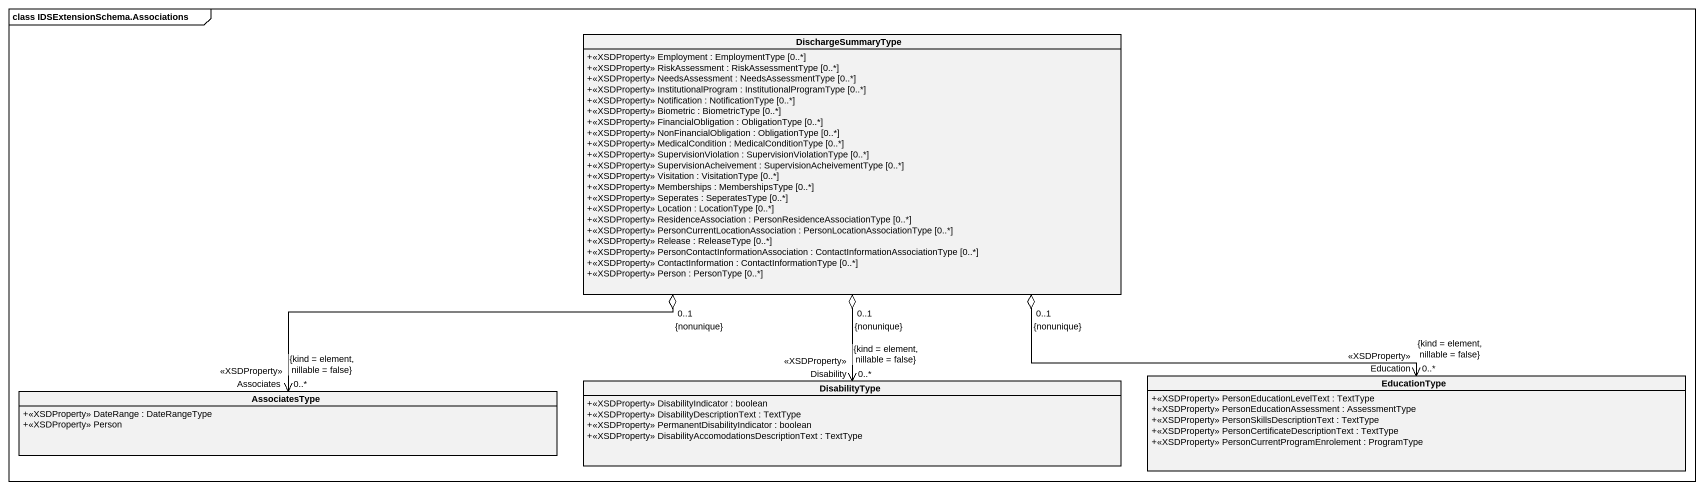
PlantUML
@startuml
mainframe class IDSExtensionSchema.Associations
hide circle
hide empty members
skinparam classAttributeIconSize 0
class DischargeSummaryType {
  +<<XSDProperty>> Employment : EmploymentType [0..*]
  +<<XSDProperty>> RiskAssessment : RiskAssessmentType [0..*]
  +<<XSDProperty>> NeedsAssessment : NeedsAssessmentType [0..*]
  +<<XSDProperty>> InstitutionalProgram : InstitutionalProgramType [0..*]
  +<<XSDProperty>> Notification : NotificationType [0..*]
  +<<XSDProperty>> Biometric : BiometricType [0..*]
  +<<XSDProperty>> FinancialObligation : ObligationType [0..*]
  +<<XSDProperty>> NonFinancialObligation : ObligationType [0..*]
  +<<XSDProperty>> MedicalCondition : MedicalConditionType [0..*]
  +<<XSDProperty>> SupervisionViolation : SupervisionViolationType [0..*]
  +<<XSDProperty>> SupervisionAcheivement : SupervisionAcheivementType [0..*]
  +<<XSDProperty>> Visitation : VisitationType [0..*]
  +<<XSDProperty>> Memberships : MembershipsType [0..*]
  +<<XSDProperty>> Seperates : SeperatesType [0..*]
  +<<XSDProperty>> Location : LocationType [0..*]
  +<<XSDProperty>> ResidenceAssociation : PersonResidenceAssociationType [0..*]
  +<<XSDProperty>> PersonCurrentLocationAssociation : PersonLocationAssociationType [0..*]
  +<<XSDProperty>> Release : ReleaseType [0..*]
  +<<XSDProperty>> PersonContactInformationAssociation : ContactInformationAssociationType [0..*]
  +<<XSDProperty>> ContactInformation : ContactInformationType [0..*]
  +<<XSDProperty>> Person : PersonType [0..*]
}
class AssociatesType {
  +<<XSDProperty>> DateRange : DateRangeType
  +<<XSDProperty>> Person
}
class DisabilityType {
  +<<XSDProperty>> DisabilityIndicator : boolean
  +<<XSDProperty>> DisabilityDescriptionText : TextType
  +<<XSDProperty>> PermanentDisabilityIndicator : boolean
  +<<XSDProperty>> DisabilityAccomodationsDescriptionText : TextType
}
class EducationType {
  +<<XSDProperty>> PersonEducationLevelText : TextType
  +<<XSDProperty>> PersonEducationAssessment : AssessmentType
  +<<XSDProperty>> PersonSkillsDescriptionText : TextType
  +<<XSDProperty>> PersonCertificateDescriptionText : TextType
  +<<XSDProperty>> PersonCurrentProgramEnrolement : ProgramType
}
DischargeSummaryType "0..1\n{nonunique}" o-left-> "Associates\n<<XSDProperty>>\n0..*\n{kind = element, nillable = false}" AssociatesType
DischargeSummaryType "0..1\n{nonunique}" o--> "Disability\n<<XSDProperty>>\n0..*\n{kind = element, nillable = false}" DisabilityType
DischargeSummaryType "0..1\n{nonunique}" o-right-> "Education\n<<XSDProperty>>\n0..*\n{kind = element, nillable = false}" EducationType
@enduml
